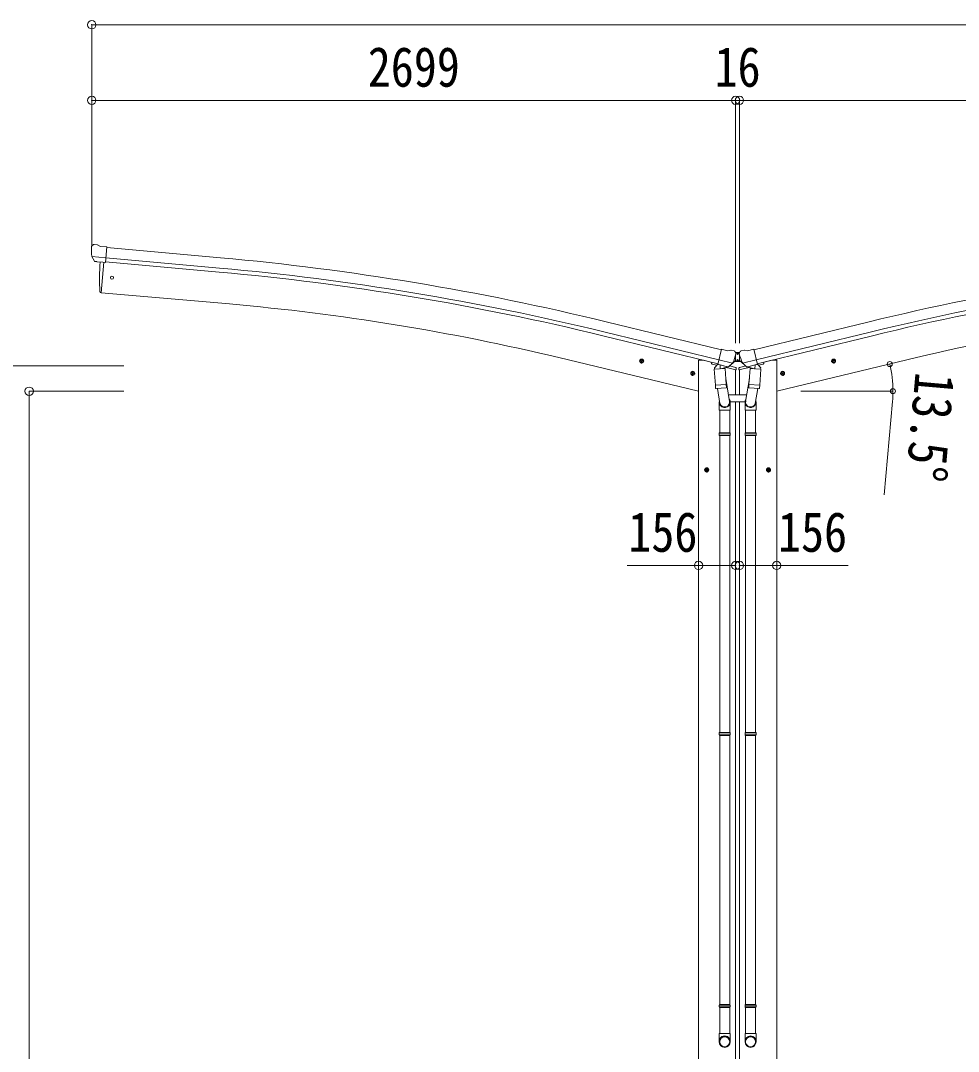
# Model space of a CAD drawing. Units: millimetres at full size, sheet at 1:35. Extents: x -9783 to 9892, y -6828 to 6752.
# Drawn here: x -7191 to -3259, y -3880 to 439 of the extents above; entities that cross this region are included whole.
import ezdxf
from ezdxf.enums import TextEntityAlignment as Align

# ---------------------------------------------------------------- set-up
doc = ezdxf.new("R2010")
doc.units = ezdxf.units.MM
doc.header["$LTSCALE"] = 35
doc.header["$PDMODE"] = 32
doc.header["$PDSIZE"] = 35
for name, color, linetype, lineweight in [('0-1_本体', 4, 'Continuous', 9), ('0-2_部品', 7, 'Continuous', 9), ('0-7_合掌部品', 3, 'Continuous', 9), ('0-A_寸法', 6, 'Continuous', 9)]:
    doc.layers.add(name, color=color, linetype=linetype, lineweight=lineweight)
doc.styles.add('ＭＳ ゴシック', font='')
doc.styles.get('ＭＳ ゴシック').set_extended_font_data('MS Gothic')

msp = doc.modelspace()

# ---------------------------------------------------------------- linework, layer by layer
at = {"layer": '0-1_本体'}
for p, q in [((-6829.9, -511.25), (-6352.39, -554.45)), ((-6833.66, -554.25), (-6356.28, -597.44)), ((-6842.37, -573.41), (-6853.53, -701.01)), ((-6835.13, -571.02), (-6357.79, -614.21)), ((-6315.58, -748.08), (-6853.53, -701.01)), ((-4253.06, -940.07), (-4735.94, -822.58)), ((-4116.54, -940.07), (-3633.66, -822.58)), ((-4267.07, -998.41), (-4750.13, -880.92)), ((-4263.14, -982.03), (-4746.15, -864.56)), ((-4106.46, -982.03), (-3623.45, -864.56)), ((-4102.53, -998.41), (-3619.47, -880.92)), ((-4348.54, -1113.65), (-4934.21, -973.05)), ((-4348.54, -983.65), (-4328.54, -983.65)), ((-4348.54, -983.65), (-4348.54, -4463.65)), ((-4328.54, -983.65), (-4295.03, -991.7)), ((-4041.06, -983.65), (-4074.57, -991.7)), ((-4021.06, -983.65), (-4041.06, -983.65)), ((-4021.06, -1113.65), (-3435.38, -973.05)), ((-4021.06, -983.65), (-4021.06, -4463.65)), ((-4193.04, -1023.36), (-4193.04, -1128.06)), ((-4176.56, -1023.36), (-4176.56, -1128.06)), ((-4193.04, -1158.06), (-4193.04, -4463.65)), ((-4176.56, -1158.06), (-4176.56, -4463.65)), ((-4324.04, -1443.15), (-4304.04, -1443.15)), ((-4320.54, -1439.4), (-4314.04, -1435.65)), ((-4314.04, -1453.15), (-4314.04, -1433.15)), ((-4314.04, -1435.65), (-4307.54, -1439.4)), ((-4307.54, -1446.91), (-4314.04, -1450.66)), ((-4307.54, -1439.4), (-4307.54, -1446.91)), ((-4045.56, -1443.15), (-4065.56, -1443.15)), ((-4055.56, -1435.65), (-4062.06, -1439.4)), ((-4062.06, -1439.4), (-4062.06, -1446.91)), ((-4062.06, -1446.91), (-4055.56, -1450.66)), ((-4055.56, -1453.15), (-4055.56, -1433.15)), ((-4049.06, -1439.4), (-4055.56, -1435.65))]:
    msp.add_line(p, q, dxfattribs=at)
at = {"layer": '0-1_本体', "color": 6}
for p, q in [((-4348.54, -1843.84), (-4192.54, -1843.84)), ((-4021.06, -1843.84), (-4177.06, -1843.84))]:
    msp.add_line(p, q, dxfattribs=at)
at = {"layer": '0-1_本体'}
for points in [[(-4314.04, -1450.66), (-4320.54, -1446.91), (-4320.54, -1439.4)], [(-4055.56, -1450.66), (-4049.06, -1446.91), (-4049.06, -1439.4)]]:
    msp.add_lwpolyline(points, dxfattribs=at)
for centre, radius in [((-4314.04, -1443.15), 8.5), ((-4314.04, -1443.15), 7.7), ((-4314.04, -1443.15), 6.5), ((-4055.56, -1443.15), 8.5), ((-4055.56, -1443.15), 7.7), ((-4055.56, -1443.15), 6.5)]:
    msp.add_circle(centre, radius, dxfattribs=at)
for centre, radius, start, end in [((-7348.51, -11564.46), 11054.98, 76.33027, 84.83134), ((-1021.08, -11564.46), 11054.98, 95.16866, 103.66973), ((-7348.51, -11564.46), 11011.82, 76.33027, 84.83026), ((-1021.08, -11564.46), 11011.82, 95.16974, 103.66973), ((-7348.51, -11564.46), 10994.98, 76.33027, 84.83026), ((-1021.08, -11564.46), 10994.98, 95.16974, 103.66973), ((-7138.57, -10154.86), 9442.71, 76.5, 84.99999), ((-1231.03, -10154.86), 9442.71, 95.00001, 103.5)]:
    msp.add_arc(centre, radius, start, end, dxfattribs=at)
at = {"layer": '0-2_部品'}
for p, q in [((-6893.1, -506.25), (-6893.22, -507.59)), ((-6892.04, -504.2), (-6886.56, -499.6)), ((-6882.9, -498.45), (-6869.24, -499.65)), ((-6856.28, -506.8), (-6868, -500.04)), ((-6856.28, -506.8), (-6829.72, -509.13)), ((-6835.37, -573.79), (-6829.72, -509.13)), ((-6892.58, -549.09), (-6833.66, -554.25)), ((-6881.33, -568.58), (-6892.26, -549.64)), ((-6878.94, -569.98), (-6871.24, -570.65)), ((-6842.35, -573.18), (-6853.51, -700.78)), ((-6845.33, -572.92), (-6835.37, -573.79)), ((-6853.51, -700.78), (-6855.57, -700.53)), ((-4226.69, -944.33), (-4252.63, -938.1)), ((-4226.69, -944.33), (-4213.43, -941.63)), ((-4198.95, -944.82), (-4212.14, -941.65)), ((-4195.86, -947.07), (-4192, -953.36)), ((-4173.74, -947.07), (-4177.6, -953.36)), ((-4170.65, -944.82), (-4157.46, -941.65)), ((-4142.9, -944.33), (-4156.16, -941.63)), ((-4142.9, -944.33), (-4116.97, -938.1)), ((-4577.31, -989.84), (-4596.75, -985.17)), ((-4594.33, -985.75), (-4589.16, -980.31)), ((-4592.2, -992.95), (-4594.33, -985.75)), ((-4589.36, -997.23), (-4584.69, -977.78)), ((-4589.16, -980.31), (-4581.86, -982.06)), ((-4581.86, -982.06), (-4579.73, -989.25)), ((-4295.06, -991.62), (-4295.06, -994.93)), ((-4205.69, -995.95), (-4263.2, -982.14)), ((-4191.64, -955.64), (-4191.91, -956.79)), ((-4177.96, -955.64), (-4177.68, -956.79)), ((-4163.91, -995.95), (-4106.4, -982.14)), ((-4074.53, -991.62), (-4074.53, -994.93)), ((-3792.29, -989.84), (-3772.85, -985.17)), ((-3787.74, -982.06), (-3789.87, -989.25)), ((-3780.44, -980.31), (-3787.74, -982.06)), ((-3780.23, -997.23), (-3784.9, -977.78)), ((-3775.27, -985.75), (-3780.44, -980.31)), ((-3777.4, -992.95), (-3775.27, -985.75)), ((-4363.38, -1041.19), (-4382.83, -1036.53)), ((-4380.41, -1037.11), (-4375.24, -1031.66)), ((-4375.44, -1048.58), (-4370.77, -1029.14)), ((-4375.24, -1031.66), (-4367.94, -1033.42)), ((-4367.94, -1033.42), (-4365.81, -1040.61)), ((-4272.34, -1004.33), (-4291.23, -999.79)), ((-4282.77, -1021.5), (-4237.08, -1018.31)), ((-4278.09, -1088.34), (-4282.77, -1021.5)), ((-4268.35, -999.74), (-4281.66, -1015.05)), ((-4281.66, -1015.05), (-4281.22, -1021.4)), ((-4267.41, -999.67), (-4268.35, -999.74)), ((-4264.32, -1002.14), (-4265.85, -1001.77)), ((-4227.62, -1010.95), (-4264.32, -1002.14)), ((-4258.37, -1003.96), (-4257.35, -1018.57)), ((-4230.16, -1012.96), (-4255.98, -1019.4)), ((-4238.85, -1015.13), (-4238.62, -1018.42)), ((-4237.08, -1018.31), (-4232.4, -1085.15)), ((-4190.51, -1023.97), (-4233.21, -1013.72)), ((-4225.25, -1011.43), (-4232.77, -1009.62)), ((-4229.46, -1011.18), (-4229.41, -1011.92)), ((-4226.09, -1011.32), (-4227.62, -1010.95)), ((-4222.54, -1010.86), (-4206.17, -996.37)), ((-4192.81, -1014.17), (-4218.74, -1007.94)), ((-4190.51, -1023.97), (-4190.51, -1017.08)), ((-4179.09, -1023.97), (-4136.38, -1013.72)), ((-4179.09, -1023.97), (-4179.09, -1017.08)), ((-4176.79, -1014.17), (-4150.85, -1007.94)), ((-4147.05, -1010.86), (-4163.43, -996.37)), ((-4144.35, -1011.43), (-4136.83, -1009.62)), ((-4143.51, -1011.32), (-4141.98, -1010.95)), ((-4141.98, -1010.95), (-4105.28, -1002.14)), ((-4140.14, -1011.18), (-4140.19, -1011.92)), ((-4139.44, -1012.96), (-4113.62, -1019.4)), ((-4132.52, -1018.31), (-4137.19, -1085.15)), ((-4086.83, -1021.5), (-4132.52, -1018.31)), ((-4130.74, -1015.13), (-4130.97, -1018.42)), ((-4111.23, -1003.96), (-4112.25, -1018.57)), ((-4105.28, -1002.14), (-4103.75, -1001.77)), ((-4102.19, -999.67), (-4101.25, -999.74)), ((-4101.25, -999.74), (-4087.93, -1015.05)), ((-4097.26, -1004.33), (-4078.37, -999.79)), ((-4091.51, -1088.34), (-4086.83, -1021.5)), ((-4087.93, -1015.05), (-4088.38, -1021.4)), ((-4006.21, -1041.19), (-3986.77, -1036.53)), ((-4001.66, -1033.42), (-4003.79, -1040.61)), ((-3994.36, -1031.66), (-4001.66, -1033.42)), ((-3994.16, -1048.58), (-3998.83, -1029.14)), ((-3989.19, -1037.11), (-3994.36, -1031.66)), ((-4378.27, -1044.3), (-4380.41, -1037.11)), ((-4234.14, -1060.38), (-4218.22, -1156.55)), ((-4135.46, -1060.38), (-4151.37, -1156.55)), ((-3991.32, -1044.3), (-3989.19, -1037.11)), ((-4278.09, -1088.34), (-4232.4, -1085.15)), ((-4278.08, -1088.34), (-4277.19, -1101.04)), ((-4233.39, -1099.75), (-4275.09, -1102.67)), ((-4269.66, -1102.29), (-4258.93, -1165.87)), ((-4231.55, -1097.61), (-4232.42, -1085.15)), ((-4231.94, -1098.97), (-4231.94, -1098.97)), ((-4138.05, -1097.61), (-4137.18, -1085.15)), ((-4137.66, -1098.97), (-4137.66, -1098.97)), ((-4091.51, -1088.34), (-4137.19, -1085.15)), ((-4136.21, -1099.75), (-4094.51, -1102.67)), ((-4099.94, -1102.29), (-4110.67, -1165.87)), ((-4091.52, -1088.34), (-4092.41, -1101.04)), ((-4262.07, -1159.05), (-4262.07, -1193.71)), ((-4216.07, -1193.71), (-4216.07, -1159.36)), ((-4153.53, -1193.71), (-4153.53, -1159.36)), ((-4107.53, -1159.05), (-4107.53, -1193.71)), ((-4262.07, -1193.71), (-4216.07, -1193.71)), ((-4260.07, -1193.71), (-4260.07, -1287.71)), ((-4218.07, -1193.71), (-4218.07, -1287.71)), ((-4107.53, -1193.71), (-4153.53, -1193.71)), ((-4151.53, -1193.71), (-4151.53, -1287.71)), ((-4109.53, -1193.71), (-4109.53, -1287.71)), ((-4262.07, -1289.71), (-4261.07, -1287.71)), ((-4262.07, -1289.71), (-4216.07, -1289.71)), ((-4262.07, -1289.71), (-4262.07, -1297.71)), ((-4261.07, -1287.71), (-4217.07, -1287.71)), ((-4216.07, -1289.71), (-4217.07, -1287.71)), ((-4153.53, -1289.71), (-4152.53, -1287.71)), ((-4107.53, -1289.71), (-4153.53, -1289.71)), ((-4108.53, -1287.71), (-4152.53, -1287.71)), ((-4107.53, -1289.71), (-4108.53, -1287.71)), ((-4107.53, -1289.71), (-4107.53, -1297.71)), ((-4262.07, -1297.71), (-4216.07, -1297.71)), ((-4262.07, -1297.71), (-4261.07, -1299.71)), ((-4261.07, -1299.71), (-4217.07, -1299.71)), ((-4260.07, -1299.71), (-4260.07, -2543.9)), ((-4218.07, -1299.71), (-4218.07, -2543.9)), ((-4107.53, -1297.71), (-4153.53, -1297.71)), ((-4108.53, -1299.71), (-4152.53, -1299.71)), ((-4151.53, -1299.71), (-4151.53, -2543.9)), ((-4109.53, -1299.71), (-4109.53, -2543.9)), ((-4107.53, -1297.71), (-4108.53, -1299.71)), ((-4324.57, -1443.77), (-4304.57, -1443.77)), ((-4321.07, -1440.02), (-4314.57, -1436.27)), ((-4314.57, -1453.77), (-4314.57, -1433.77)), ((-4314.57, -1436.27), (-4308.07, -1440.02)), ((-4308.07, -1447.53), (-4314.57, -1451.28)), ((-4308.07, -1440.02), (-4308.07, -1447.53)), ((-4045.03, -1443.77), (-4065.03, -1443.77)), ((-4055.03, -1436.27), (-4061.53, -1440.02)), ((-4061.53, -1440.02), (-4061.53, -1447.53)), ((-4061.53, -1447.53), (-4055.03, -1451.28)), ((-4055.03, -1453.77), (-4055.03, -1433.77)), ((-4048.53, -1440.02), (-4055.03, -1436.27)), ((-4262.07, -2545.9), (-4261.07, -2543.9)), ((-4262.07, -2545.9), (-4216.07, -2545.9)), ((-4262.07, -2545.9), (-4262.07, -2553.9)), ((-4261.07, -2543.9), (-4217.07, -2543.9)), ((-4216.07, -2545.9), (-4217.07, -2543.9)), ((-4153.53, -2545.9), (-4152.53, -2543.9)), ((-4107.53, -2545.9), (-4153.53, -2545.9)), ((-4108.53, -2543.9), (-4152.53, -2543.9)), ((-4107.53, -2545.9), (-4108.53, -2543.9)), ((-4107.53, -2545.9), (-4107.53, -2553.9)), ((-4262.07, -2553.9), (-4216.07, -2553.9)), ((-4262.07, -2553.9), (-4261.07, -2555.9)), ((-4261.07, -2555.9), (-4217.07, -2555.9)), ((-4260.07, -2555.9), (-4260.07, -3684.09)), ((-4218.07, -2555.9), (-4218.07, -3684.09)), ((-4107.53, -2553.9), (-4153.53, -2553.9)), ((-4108.53, -2555.9), (-4152.53, -2555.9)), ((-4151.53, -2555.9), (-4151.53, -3684.09)), ((-4109.53, -2555.9), (-4109.53, -3684.09)), ((-4107.53, -2553.9), (-4108.53, -2555.9)), ((-4262.07, -3686.09), (-4261.07, -3684.09)), ((-4262.07, -3686.09), (-4216.07, -3686.09)), ((-4262.07, -3686.09), (-4262.07, -3694.09)), ((-4262.07, -3694.09), (-4216.07, -3694.09)), ((-4262.07, -3694.09), (-4261.07, -3696.09)), ((-4261.07, -3684.09), (-4217.07, -3684.09)), ((-4261.07, -3696.09), (-4217.07, -3696.09)), ((-4260.07, -3696.09), (-4260.07, -3806.09)), ((-4218.07, -3696.09), (-4218.07, -3806.09)), ((-4216.07, -3686.09), (-4217.07, -3684.09)), ((-4153.53, -3686.09), (-4152.53, -3684.09)), ((-4107.53, -3686.09), (-4153.53, -3686.09)), ((-4107.53, -3694.09), (-4153.53, -3694.09)), ((-4108.53, -3684.09), (-4152.53, -3684.09)), ((-4108.53, -3696.09), (-4152.53, -3696.09)), ((-4151.53, -3696.09), (-4151.53, -3806.09)), ((-4109.53, -3696.09), (-4109.53, -3806.09)), ((-4107.53, -3686.09), (-4108.53, -3684.09)), ((-4107.53, -3694.09), (-4108.53, -3696.09)), ((-4107.53, -3686.09), (-4107.53, -3694.09)), ((-4262.07, -3840.23), (-4262.07, -3806.09)), ((-4262.07, -3806.09), (-4216.07, -3806.09)), ((-4216.07, -3840.23), (-4216.07, -3806.09)), ((-4153.53, -3840.23), (-4153.53, -3806.09)), ((-4107.53, -3806.09), (-4153.53, -3806.09)), ((-4107.53, -3840.23), (-4107.53, -3806.09))]:
    msp.add_line(p, q, dxfattribs=at)
for points in [[(-6892.65, -548.46), (-6892.36, -549.45), (-6892.26, -549.64)], [(-6845.33, -572.92), (-6845.61, -572.99), (-6870.98, -570.77), (-6871.24, -570.65)], [(-4258.05, -1003.55), (-4267.78, -1001.22), (-4252.63, -938.1)], [(-4111.54, -1003.55), (-4101.82, -1001.22), (-4116.97, -938.1)], [(-4579.73, -989.25), (-4584.9, -994.7), (-4592.2, -992.95)], [(-3789.87, -989.25), (-3784.7, -994.7), (-3777.4, -992.95)], [(-4258.05, -1003.55), (-4257.82, -1003.7), (-4233.05, -1009.65), (-4232.77, -1009.62)], [(-4205.42, -995.37), (-4206.01, -996.22), (-4206.17, -996.37)], [(-4164.18, -995.37), (-4163.59, -996.22), (-4163.43, -996.37)], [(-4111.54, -1003.55), (-4111.78, -1003.7), (-4136.55, -1009.65), (-4136.83, -1009.62)], [(-4365.81, -1040.61), (-4370.98, -1046.06), (-4378.27, -1044.3)], [(-4003.79, -1040.61), (-3998.62, -1046.06), (-3991.32, -1044.3)], [(-4216.07, -1289.71), (-4216.07, -1297.71), (-4217.07, -1299.71)], [(-4153.53, -1289.71), (-4153.53, -1297.71), (-4152.53, -1299.71)], [(-4314.57, -1451.28), (-4321.07, -1447.53), (-4321.07, -1440.02)], [(-4055.03, -1451.28), (-4048.53, -1447.53), (-4048.53, -1440.02)], [(-4216.07, -2545.9), (-4216.07, -2553.9), (-4217.07, -2555.9)], [(-4153.53, -2545.9), (-4153.53, -2553.9), (-4152.53, -2555.9)], [(-4216.07, -3686.09), (-4216.07, -3694.09), (-4217.07, -3696.09)], [(-4153.53, -3686.09), (-4153.53, -3694.09), (-4152.53, -3696.09)]]:
    msp.add_lwpolyline(points, dxfattribs=at)
for centre, radius in [((-6807.82, -637.52), 6.5), ((-4587.03, -987.5), 8.5), ((-4587.03, -987.5), 7.7), ((-4587.03, -987.5), 6.5), ((-3782.57, -987.5), 8.5), ((-3782.57, -987.5), 7.7), ((-3782.57, -987.5), 6.5), ((-4373.11, -1038.86), 8.5), ((-4373.11, -1038.86), 7.7), ((-4373.11, -1038.86), 6.5), ((-3996.49, -1038.86), 8.5), ((-3996.49, -1038.86), 7.7), ((-3996.49, -1038.86), 6.5), ((-4314.57, -1443.77), 8.5), ((-4314.57, -1443.77), 7.7), ((-4314.57, -1443.77), 6.5), ((-4055.03, -1443.77), 8.5), ((-4055.03, -1443.77), 7.7), ((-4055.03, -1443.77), 6.5)]:
    msp.add_circle(centre, radius, dxfattribs=at)
for centre, radius, start, end in [((-6691.59, -525.23), 202.4, 175, 186.5915), ((-6883.34, -503.43), 5, 85.00648, 129.99352), ((-6869.5, -502.64), 3, 60, 85), ((-5959.74, -644.97), 900, 175.35014, 183.36081), ((-6855.2, -697.55), 3, 183.36081, 263), ((-4212.84, -944.57), 3, 76.5, 101.5), ((-4200.12, -949.68), 5, 31.5, 76.5), ((-4169.48, -949.68), 5, 103.5, 148.5), ((-4156.76, -944.57), 3, 78.5, 103.5), ((-4388.72, -909.54), 202.4, 334.90875, 346.5), ((-3980.88, -909.54), 202.4, 193.5, 205.09125), ((-4290.06, -994.93), 5, 180, 256.5), ((-4265.74, -1001.29), 0.5, 221.23754, 256.5), ((-4258.97, -1004.05), 0.604, 7.79405, 79.40158), ((-4256.33, -1018.43), 1.03, 188.03431, 289.96103), ((-4230.4, -1011.99), 1, 284, 4), ((-4228.96, -1011.15), 0.5, 76.5, 184), ((-4225.97, -1010.83), 0.5, 256.5, 291.76246), ((-4193.51, -1017.08), 3, 0, 76.5), ((-4176.09, -1017.08), 3, 103.5, 180), ((-4143.63, -1010.83), 0.5, 248.23754, 283.5), ((-4140.64, -1011.15), 0.5, 356, 103.5), ((-4139.2, -1011.99), 1, 176, 256), ((-4113.27, -1018.43), 1.03, 250.03897, 351.96569), ((-4110.63, -1004.05), 0.604, 100.59842, 172.20595), ((-4103.86, -1001.29), 0.5, 283.5, 318.76246), ((-4079.53, -994.93), 5, 283.5, 0), ((-4275.23, -1100.67), 2, 190.53157, 274), ((-4233.53, -1097.75), 2, 274, 322.59038), ((-4233.49, -1097.78), 1.95, 322.52234, 4.95983), ((-4136.11, -1097.78), 1.95, 175.04017, 217.47766), ((-4136.07, -1097.75), 2, 217.40962, 266), ((-4094.37, -1100.67), 2, 266, 349.46843), ((-4246.07, -1159.36), 30, 0, 2.54858), ((-4123.53, -1159.36), 30, 177.45142, 180)]:
    msp.add_arc(centre, radius, start, end, dxfattribs=at)
for centre, major_axis, ratio, start_param, end_param in [((-6890.11, -506.5), (-2.71, -1.31), 0.997474, 4.9606201, 5.7465286), ((-6897.43, -502.2), (15.35, 3.44), 0.101033, 0.3078116, 0.3080427), ((-6878.73, -567.07), (-1.62, -2.54), 0.997631, 5.8041905, 6.6006116), ((-6878.6, -566.87), (3.5, 2.17), 0.650902, 4.0958226, 4.1686332), ((-6878.67, -566.98), (-1.62, -2.54), 0.997631, 0.3902369, 0.4789948), ((-4194.56, -954.93), (1.57, -2.57), 0.99628, 0.7835347, 1.5707963), ((-4175.04, -954.93), (-1.57, -2.57), 0.99628, 4.712389, 5.4996506), ((-4224.56, -1008.5), (0.73, -2.92), 0.997631, 5.8041905, 5.8929484), ((-4224.59, -1008.38), (-2.63, 3.16), 0.650902, 2.1145521, 2.1873627), ((-4224.53, -1008.6), (0.73, -2.92), 0.997631, 5.965759, 6.7621801), ((-4145.07, -1008.6), (-0.73, -2.92), 0.997631, 5.8041905, 6.6006116), ((-4145.01, -1008.38), (2.63, 3.16), 0.650902, 4.0958226, 4.1686332), ((-4145.04, -1008.5), (-0.73, -2.92), 0.997631, 0.3902369, 0.4789948), ((-4239.07, -1159.05), (-23, 0), 0.996195, 6.0000678, 10.0103449), ((-4239.07, -1159.05), (-21, 0), 0.996195, 0.3319459, 3.3482706), ((-4130.53, -1159.05), (23, 0), 0.996195, 2.5560258, 6.5663028), ((-4130.53, -1159.05), (21, 0), 0.996195, 2.9349147, 5.9512394), ((-4239.07, -3838.48), (23, 0), 0.996195, 6.2831853, 9.424778), ((-4239.07, -3840.23), (23, 0), 0.996195, 6.2831853, 9.424778), ((-4239.07, -3840.23), (0, -23.43), 0.981806, 4.712389, 7.8539816), ((-4130.53, -3838.48), (-23, 0), 0.996195, 3.1415927, 6.2831853), ((-4130.53, -3840.23), (-23, 0), 0.996195, 3.1415927, 6.2831853), ((-4130.53, -3840.23), (0, -23.43), 0.981806, 4.712389, 7.8539816)]:
    msp.add_ellipse(centre, major_axis=major_axis, ratio=ratio, start_param=start_param, end_param=end_param, dxfattribs=at)
for centre, major_axis in [((-4239.07, -3840.23), (-21, 0)), ((-4130.53, -3840.23), (21, 0))]:
    msp.add_ellipse(centre, major_axis=major_axis, ratio=0.996195, dxfattribs=at)
at = {"layer": '0-7_合掌部品'}
for p, q in [((-4219.35, -1008.48), (-4198.3, -989.85)), ((-4204.86, -993.65), (-4199.29, -988.73)), ((-4198.3, -988.35), (-4191.84, -988.35)), ((-4171.3, -989.85), (-4198.3, -989.85)), ((-4193.3, -962.35), (-4193.1, -960.6)), ((-4193.3, -962.35), (-4193.3, -985.85)), ((-4191.55, -988.85), (-4193.3, -985.85)), ((-4192.27, -953.3), (-4192.05, -951.35)), ((-4177.55, -951.35), (-4192.05, -951.35)), ((-4191.55, -988.85), (-4178.05, -988.85)), ((-4183.54, -956.07), (-4182.7, -956.07)), ((-4183.54, -984.77), (-4182.7, -984.77)), ((-4178.05, -988.85), (-4176.3, -985.85)), ((-4177.76, -988.35), (-4171.3, -988.35)), ((-4177.33, -953.3), (-4177.55, -951.35)), ((-4176.3, -962.35), (-4176.5, -960.6)), ((-4176.3, -962.35), (-4176.3, -985.85)), ((-4150.25, -1008.48), (-4171.3, -989.85)), ((-4164.74, -993.65), (-4170.31, -988.73)), ((-4146.55, -1128.77), (-4223.05, -1128.77)), ((-4216.31, -1158.77), (-4153.29, -1158.77))]:
    msp.add_line(p, q, dxfattribs=at)
for points in [[(-4186.06, -955.23), (-4186.9, -955.23), (-4186.9, -956.07), (-4186.06, -956.07)], [(-4186.06, -983.93), (-4186.9, -983.93), (-4186.9, -984.77), (-4186.06, -984.77)], [(-4184.38, -954.39), (-4184.38, -953.55), (-4185.22, -953.55), (-4185.22, -954.39)], [(-4185.22, -956.91), (-4185.22, -957.75), (-4184.38, -957.75), (-4184.38, -956.91)], [(-4184.38, -983.09), (-4184.38, -982.25), (-4185.22, -982.25), (-4185.22, -983.09)], [(-4185.22, -985.61), (-4185.22, -986.45), (-4184.38, -986.45), (-4184.38, -985.61)], [(-4182.7, -956.07), (-4182.7, -955.23), (-4183.54, -955.23)], [(-4182.7, -984.77), (-4182.7, -983.93), (-4183.54, -983.93)]]:
    msp.add_lwpolyline(points, dxfattribs=at)
for centre in [(-4184.8, -955.65), (-4184.8, -984.35)]:
    msp.add_circle(centre, 3.5, dxfattribs=at)
for centre, radius, start, end in [((-4198.3, -989.85), 1.5, 90, 131.5), ((-4186.06, -954.39), 0.84, 270, 0), ((-4186.06, -956.91), 0.84, 0, 90), ((-4186.06, -983.09), 0.84, 270, 0), ((-4186.06, -985.61), 0.84, 0, 90), ((-4183.54, -954.39), 0.84, 180, 270), ((-4183.54, -956.91), 0.84, 90, 180), ((-4183.54, -983.09), 0.84, 180, 270), ((-4183.54, -985.61), 0.84, 90, 180), ((-4171.3, -989.85), 1.5, 48.5, 90), ((-4220.34, -1007.35), 1.5, 263.94026, 311.5), ((-4149.26, -1007.35), 1.5, 228.5, 276.05974)]:
    msp.add_arc(centre, radius, start, end, dxfattribs=at)
at = {"layer": '0-A_寸法'}
for p, q in [((-6892.2, 421.97), (-6892.2, 105.35)), ((-6892.2, 421.97), (-1478.2, 421.97)), ((-6892.2, 105.35), (-6892.2, -506.88)), ((-6892.2, 105.35), (-4193.2, 105.35)), ((-4193.2, 105.35), (-4193.2, -123.66)), ((-4193.2, 105.35), (-4177.2, 105.35)), ((-4193.2, 105.35), (-4193.2, -912.17)), ((-4177.2, 105.35), (-4177.2, -123.66)), ((-4177.2, 105.35), (-4177.2, -123.66)), ((-4177.2, 105.35), (-1478.2, 105.35)), ((-4177.2, 105.35), (-4177.2, -912.17)), ((-7702.78, -1007.25), (-6757.7, -1007.25)), ((-7154.81, -1113.65), (-6757.7, -1113.65)), ((-7154.81, -3913.65), (-7154.81, -1113.65)), ((-3919.57, -1113.65), (-3532.72, -1113.65)), ((-3535.57, -1156.11), (-3569.93, -1548.61)), ((-4348.54, -1843.84), (-4648.54, -1843.84)), ((-4021.06, -1843.84), (-3721.06, -1843.84))]:
    msp.add_line(p, q, dxfattribs=at)
for centre in [(-3547.17, -1000), (-3533.72, -1113.65)]:
    msp.add_circle(centre, 10.62, dxfattribs=at)
for start, end in [(0, 13.5), (354.99678, 0)]:
    msp.add_arc((-4020.57, -1113.65), 486.86, start, end, dxfattribs=at)
for p in [(-6892.2, 421.97), (-6892.2, 105.35), (-4193.2, 105.35), (-4177.2, 105.35), (-7154.81, -1113.65), (-4348.54, -1843.84), (-4192.54, -1843.84), (-4177.06, -1843.84), (-4021.06, -1843.84)]:
    msp.add_point(p, dxfattribs=at)

# ---------------------------------------------------------------- texts
at = {"layer": '0-A_寸法', "color": 7, "style": 'ＭＳ ゴシック', "width": 0.85}
for s, p in [('2699', (-5735.2, 112.35)), ('16', (-4281.45, 112.35)), ('156', (-4642.91, -1836.84)), ('156', (-4015.43, -1836.84))]:
    msp.add_text(s, height=166.8, dxfattribs=at).set_placement(p, align=Align.BOTTOM_LEFT)
msp.add_text('13.5°', height=166.8, rotation=264.997, dxfattribs=at).set_placement((-3488.42, -1025.98), align=Align.BOTTOM_LEFT)

doc.saveas('drawing.dxf')
